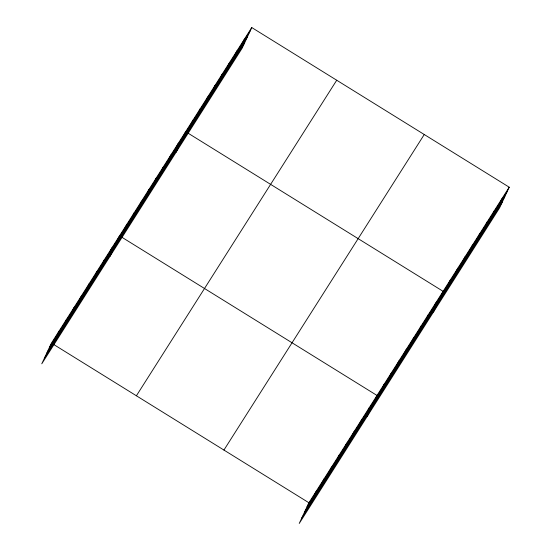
<?xml version="1.0" encoding="UTF-8"?>
<svg xmlns="http://www.w3.org/2000/svg" width="551" height="551" viewBox="0 0 551 551"><rect width="100%" height="100%" fill="white"/><g stroke="black" fill="none" stroke-linecap="round" stroke-linejoin="round"><path stroke-width="0.83" d="M57.208 335.036L59.005 331.172M64.77 323.113L66.575 319.249M72.339 311.191L74.144 307.334M79.909 299.269L81.706 295.412M87.478 287.353L89.276 283.49M95.041 275.431L96.845 271.567M102.61 263.509L104.414 259.652M110.179 251.593L111.977 247.73M109.89 256.511L119.546 235.807M125.091 228.1L126.895 224.236M132.44 216.529L134.237 212.665M139.782 204.958L141.579 201.101M147.124 193.387L148.928 189.53M154.473 181.823L156.27 177.959M161.815 170.252L163.619 166.388M169.164 158.681L170.962 154.817M176.506 147.11L178.31 143.246M175.996 152.386L185.653 131.682M191.197 123.968L192.995 120.111M198.539 112.404L200.344 108.54M205.888 100.833L207.686 96.969M213.23 89.262L215.035 85.398M220.579 77.691L222.377 73.827M227.921 66.12L229.726 62.263M235.27 54.549L237.068 50.692M242.612 42.978L244.417 39.121M251.759 27.55L242.103 48.254L41.78 363.798L51.436 343.094L251.759 27.55L509.22 187.202L499.564 207.906L299.241 523.45L308.897 502.746L509.22 187.202M314.662 494.688L316.467 490.824M322.232 482.766L324.029 478.902M329.801 470.843L331.599 466.986M337.364 458.921L339.168 455.064M344.933 447.006L346.737 443.142M352.502 435.083L354.3 431.219M360.072 423.161L361.869 419.304M367.634 411.239L369.439 407.382M367.352 416.163L377.008 395.46L121.688 237.137M382.552 387.752L384.35 383.889M389.894 376.181L391.699 372.318M397.243 364.61L399.041 360.753M404.586 353.039L406.383 349.182M411.928 341.475L413.732 337.611M419.277 329.904L421.074 326.04M426.619 318.333L428.423 314.469M433.968 306.762L435.765 302.898M433.458 312.038L443.114 291.334L187.795 133.005M448.659 283.62L450.456 279.763M456.001 272.056L457.798 268.192M463.343 260.485L465.147 256.621M470.692 248.914L472.489 245.05M478.034 237.343L479.838 233.479M485.383 225.772L487.18 221.915M492.725 214.201L494.529 210.344M500.074 202.63L501.871 198.773M49.638 346.951L249.961 31.414M47.049 352.509L247.365 36.972M44.376 358.24L244.692 42.696M136.4 395.776L336.723 80.232M223.933 450.057L424.256 134.52M307.093 506.603L507.416 191.066M304.503 512.161L504.826 196.624M301.831 517.892L502.154 202.348M53.578 344.423L308.897 502.746"/></g></svg>
